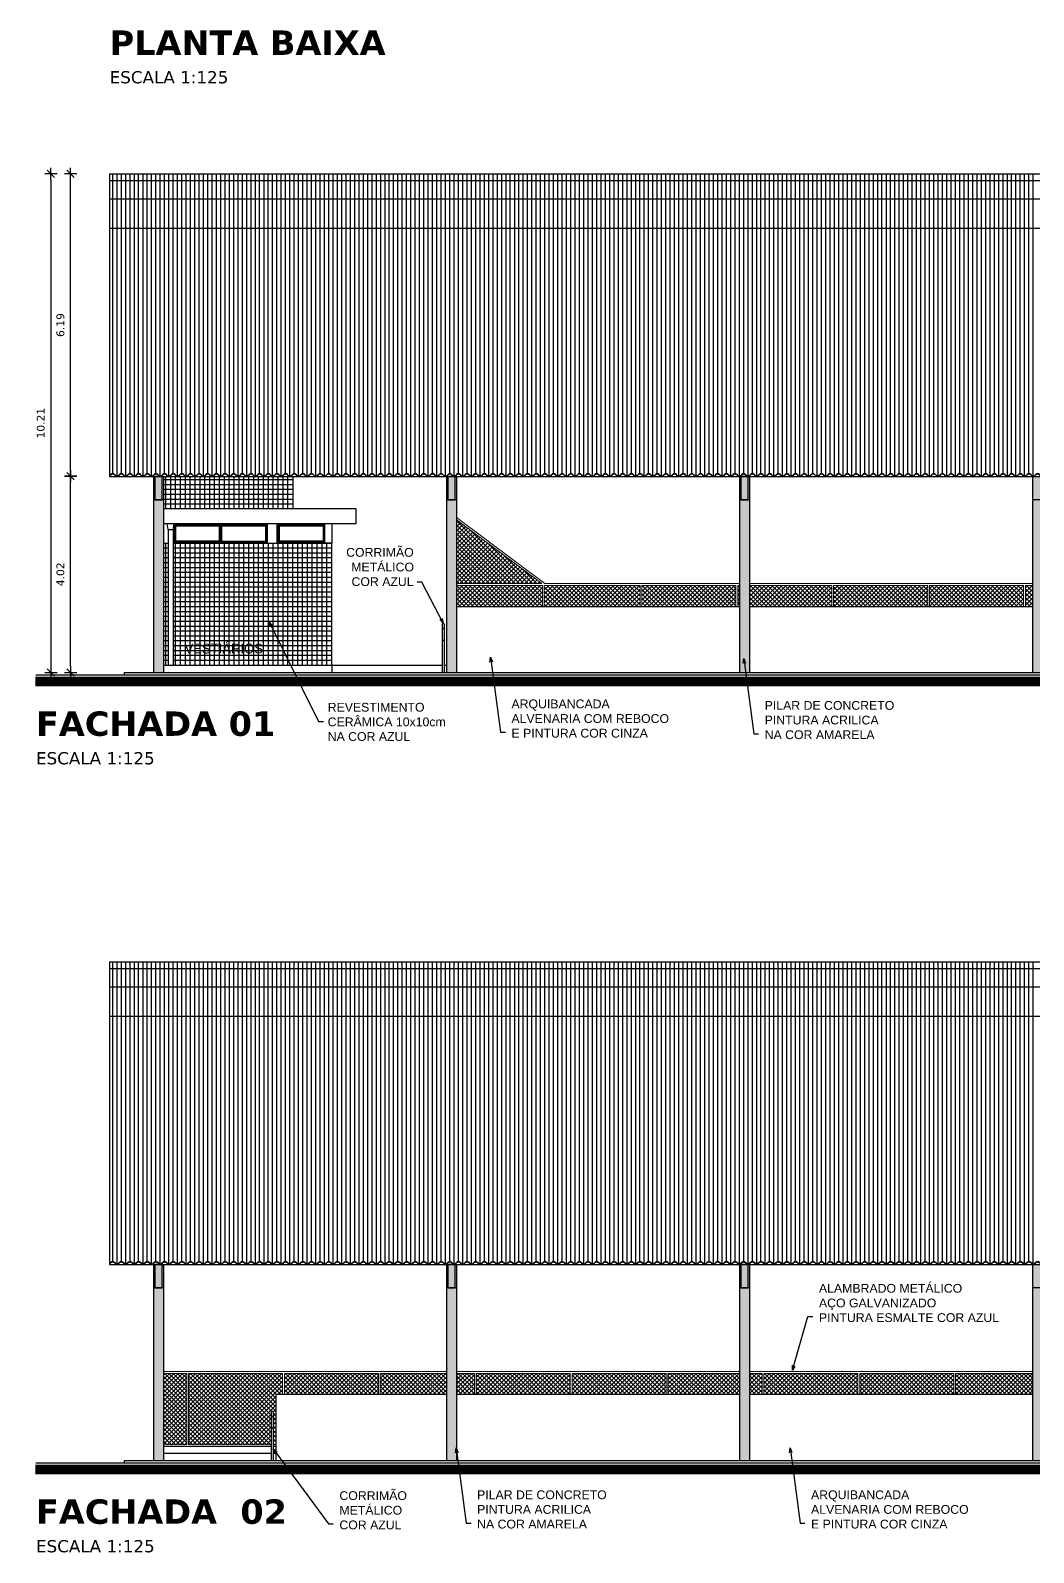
# Model space of a CAD drawing. Header units: inches. Extents: x -64 to 509, y -100 to 268.
# Drawn here: x 66.81 to 87.35, y -57.32 to -26.14 of the extents above; entities that cross this region are included whole.
import ezdxf

# ---------------------------------------------------------------- set-up
doc = ezdxf.new("R2010")
doc.units = ezdxf.units.IN
doc.header["$MEASUREMENT"] = 0
doc.header["$PDMODE"] = 35
for name, color, linetype in [('02', 2, 'Continuous'), ('COTAS', 1, 'Continuous'), ('ELEMENTO VAZADO', 1, 'Continuous'), ('HACHURA', 1, 'Continuous'), ('PISOS', 8, 'Continuous'), ('TELHA', 3, 'Continuous'), ('Textos', 2, 'Continuous'), ('TXAMB', 2, 'Continuous'), ('VISTA1', 1, 'Continuous'), ('VISTA2', 3, 'Continuous')]:
    doc.layers.add(name, color=color, linetype=linetype)
doc.layers.add('HAT', color=8, linetype='Continuous', lineweight=15)
doc.styles.add('AMB125', font='verdana.ttf')
doc.styles.add('FNDE Texto Cota 0100', font='verdana.ttf', dxfattribs={"height": 0.16})
doc.styles.add('ROMANS', font='arial.ttf')
doc.styles.get("Standard").update_dxf_attribs({"font": 'verdana.ttf'})
doc.styles.add('style1', font='GOTHIC.TTF')
doc.dimstyles.new('COTA125$7', dxfattribs={"dimtxt": 0.225, "dimasz": 0.1, "dimexe": 0.15, "dimexo": 0.5, "dimgap": 0.15, "dimtad": 1, "dimzin": 4, "dimdsep": 46, "dimtxsty": 'AMB125', "dimblk": 'ARCHTICK', "dimcen": -0.1, "dimdle": 0.05, "dimclrd": 256, "dimclre": 256, "dimclrt": 3, "dimadec": 0, "dimazin": 0, "dimtfac": 1, "dimtix": 1, "dimtmove": 2, "dimatfit": 3, "dimldrblk": 'OPEN30', "dimfxl": 0.5, "dimfxlon": 1, "dimtvp": 0.5, "dimtfillclr": 2, "dimtolj": 1, "dimtzin": 4, "dimarcsym": 0})
doc.dimstyles.new('FNDE 1-0100', dxfattribs={"dimscale": 2.5, "dimtxt": 0.16, "dimasz": 0.05, "dimexe": 0.15, "dimexo": 0.15, "dimgap": 0.05, "dimtad": 1, "dimzin": 4, "dimdsep": 46, "dimtxsty": 'FNDE Texto Cota 0100', "dimblk": 'tic', "dimcen": 0.15, "dimdle": 0.15, "dimse1": 1, "dimse2": 1, "dimclrd": 251, "dimclre": 251, "dimclrt": 256, "dimaunit": 1, "dimadec": 3, "dimazin": 0, "dimtfac": 1, "dimtix": 1, "dimtmove": 2, "dimatfit": 3, "dimldrblk": 'tic', "dimfxl": 0.15, "dimtvp": 1, "dimtolj": 1, "dimtzin": 0, "dimarcsym": 0})

# ---------------------------------------------------------------- blocks, each defined once
blk = doc.blocks.new('telhaond')
at = {"color": 0}
blk.add_lwpolyline([(0.036, -0.027), (0.055, -0.007, -0.210516), (0.087, 0.007, -0.210516), (0.12, -0.007), (0.138, -0.027, 0.210516), (0.176, -0.044, 0.210516), (0.213, -0.027), (0.232, -0.007, -0.210516), (0.264, 0.007, -0.210516), (0.297, -0.007), (0.315, -0.027, 0.210516), (0.353, -0.044, 0.210516), (0.39, -0.027), (0.409, -0.007, -0.210516), (0.441, 0.007, -0.210516), (0.474, -0.007), (0.492, -0.027, 0.210516), (0.53, -0.044, 0.210516), (0.567, -0.027), (0.586, -0.007, -0.052993), (0.593, -0.001), (0.589, 0.004, 0.052993), (0.581, -0.003), (0.563, -0.023, -0.210516), (0.53, -0.038, -0.210516), (0.497, -0.023), (0.478, -0.003, 0.210516), (0.441, 0.013, 0.210516), (0.404, -0.003), (0.386, -0.023, -0.210516), (0.353, -0.038, -0.210516), (0.32, -0.023), (0.301, -0.003, 0.210516), (0.264, 0.013, 0.210516), (0.227, -0.003), (0.209, -0.023, -0.210516), (0.176, -0.038, -0.210516), (0.143, -0.023), (0.124, -0.003, 0.210516), (0.087, 0.013, 0.210516), (0.05, -0.003), (0.032, -0.023, -0.210516), (-0.001, -0.038, -0.210516), (-0.034, -0.023), (-0.053, -0.003, 0.210516), (-0.09, 0.013, 0.210516), (-0.127, -0.003), (-0.145, -0.023, -0.210516), (-0.178, -0.038, -0.210516), (-0.211, -0.023), (-0.23, -0.003, 0.210516), (-0.267, 0.013, 0.210516), (-0.304, -0.003), (-0.322, -0.023, -0.210516), (-0.355, -0.038, -0.210516), (-0.388, -0.023), (-0.407, -0.003, 0.210516), (-0.444, 0.013, 0.210516), (-0.481, -0.003), (-0.499, -0.023, -0.056934), (-0.507, -0.03), (-0.503, -0.035, 0.056934), (-0.495, -0.027), (-0.476, -0.007, -0.210516), (-0.444, 0.007, -0.210516), (-0.411, -0.007), (-0.393, -0.027, 0.210516), (-0.355, -0.044, 0.210516), (-0.318, -0.027), (-0.299, -0.007, -0.210516), (-0.267, 0.007, -0.210516), (-0.234, -0.007), (-0.216, -0.027, 0.210516), (-0.178, -0.044, 0.210516), (-0.141, -0.027), (-0.122, -0.007, -0.210516), (-0.09, 0.007, -0.210516), (-0.057, -0.007), (-0.039, -0.027, 0.210516), (-0.001, -0.044, 0.210516)], format="xyb", close=True, dxfattribs=at)
blk = doc.blocks.new('_Open30')
at = {"color": 0, "linetype": 'ByBlock', "lineweight": -2}
for p, q in [((-1, 0.27), (0, 0)), ((0, 0), (-1, -0.27)), ((0, 0), (-1, 0))]:
    blk.add_line(p, q, dxfattribs=at)
blk = doc.blocks.new('tic')
at = {"color": 251}
for p, q in [((-1, 0), (1, 0)), ((0, -1), (0, 1))]:
    blk.add_line(p, q, dxfattribs=at)
blk.add_line((-0.6, -0.6), (0.6, 0.6))
blk = doc.blocks.new('*D664')
at = {"layer": 'DEFPOINTS', "color": 0, "transparency": 16777216}
for p in [(67.631, -35.269), (68.602, -35.269), (68.73, -39.288)]:
    blk.add_point(p, dxfattribs=at)
at = {"layer": 'HACHURA', "color": 251, "lineweight": -2, "transparency": 16777216}
blk.add_line((67.631, -39.163), (67.631, -35.394), dxfattribs=at)
at = {"layer": 'HACHURA', "color": 251, "lineweight": -2, "transparency": 16777216, "xscale": 0.125, "yscale": 0.125, "zscale": 0.125}
for p, rotation in [((67.631, -35.269), 90), ((67.631, -39.288), 270)]:
    blk.add_blockref('tic', p, dxfattribs=dict(at, rotation=rotation))
at = {"layer": 'HACHURA', "transparency": 16777216, "insert": (67.422, -37.279), "char_height": 0.16, "attachment_point": 5, "rotation": 90, "style": 'FNDE Texto Cota 0100'}
blk.add_mtext('\\A1;4.02', dxfattribs=at)
blk = doc.blocks.new('*D665')
at = {"layer": 'DEFPOINTS', "color": 0, "transparency": 16777216}
for p in [(67.631, -29.077), (68.43, -29.077), (68.602, -35.269)]:
    blk.add_point(p, dxfattribs=at)
at = {"layer": 'HACHURA', "color": 251, "lineweight": -2, "transparency": 16777216}
blk.add_line((67.631, -35.144), (67.631, -29.202), dxfattribs=at)
at = {"layer": 'HACHURA', "color": 251, "lineweight": -2, "transparency": 16777216, "xscale": 0.125, "yscale": 0.125, "zscale": 0.125}
for p, rotation in [((67.631, -29.077), 90), ((67.631, -35.269), 270)]:
    blk.add_blockref('tic', p, dxfattribs=dict(at, rotation=rotation))
at = {"layer": 'HACHURA', "transparency": 16777216, "insert": (67.422, -32.173), "char_height": 0.16, "attachment_point": 5, "rotation": 90, "style": 'FNDE Texto Cota 0100'}
blk.add_mtext('\\A1;6.19', dxfattribs=at)
blk = doc.blocks.new('*D666')
at = {"layer": 'DEFPOINTS', "color": 0, "transparency": 16777216}
for p in [(67.506, -29.077), (67.227, -39.288), (67.506, -39.288)]:
    blk.add_point(p, dxfattribs=at)
at = {"layer": 'HACHURA', "color": 251, "lineweight": -2, "transparency": 16777216}
blk.add_line((67.227, -29.202), (67.227, -39.163), dxfattribs=at)
at = {"layer": 'HACHURA', "color": 251, "lineweight": -2, "transparency": 16777216, "xscale": 0.125, "yscale": 0.125, "zscale": 0.125}
for p, rotation in [((67.227, -29.077), 90), ((67.227, -39.288), 270)]:
    blk.add_blockref('tic', p, dxfattribs=dict(at, rotation=rotation))
at = {"layer": 'HACHURA', "transparency": 16777216, "insert": (67.019, -34.183), "char_height": 0.16, "attachment_point": 5, "rotation": 90, "style": 'FNDE Texto Cota 0100'}
blk.add_mtext('\\A1;10.21', dxfattribs=at)

msp = doc.modelspace()

# ---------------------------------------------------------------- hatches: boundary and pattern name
at = {"layer": 'ELEMENTO VAZADO'}
h = msp.add_hatch(dxfattribs=at)
h.set_pattern_fill('_USER', color=252, scale=0.1, style=0, double=1, pattern_type=0)
h.set_pattern_definition([(180, (72.18026, -34.4382), (0, 0.1), []), (90, (72.18026, -34.4382), (0.1, 6e-18), [])])
h.paths.add_polyline_path([(72.18, -35.273), (69.53, -35.273), (69.53, -35.938), (72.18, -35.938)])
h = msp.add_hatch(dxfattribs=at)
h.set_pattern_fill('_USER', color=252, scale=0.1, style=0, double=1, pattern_type=0)
h.set_pattern_definition([(0, (72.98026, -39.1382), (0, 0.1), []), (90, (72.98026, -39.1382), (-0.1, 6e-18), [])])
h.paths.add_polyline_path([(69.73, -36.638), (69.73, -39.138), (72.98, -39.138), (72.98, -36.638)])
h.paths.add_polyline_path([(69.63, -39.138), (69.63, -36.638), (69.53, -36.638), (69.53, -39.138)])
at = {"layer": 'HACHURA'}
h = msp.add_hatch(color=40, dxfattribs=at)
h.dxf.hatch_style = 1
h.paths.add_polyline_path([(69.53, -35.273), (69.33, -35.273), (69.33, -39.288), (69.53, -39.288)])
h = msp.add_hatch(color=40, dxfattribs=at)
h.dxf.hatch_style = 1
h.paths.add_polyline_path([(75.53, -35.273), (75.33, -35.273), (75.33, -39.288), (75.53, -39.288)])
h.paths.add_polyline_path([(81.53, -35.273), (81.33, -35.273), (81.33, -39.288), (81.53, -39.288)])
h.paths.add_polyline_path([(87.53, -35.273), (87.33, -35.273), (87.33, -39.288), (87.53, -39.288)])
h.paths.add_polyline_path([(93.53, -35.273), (93.33, -35.273), (93.33, -39.288), (93.53, -39.288)])
h.paths.add_polyline_path([(99.33, -39.288), (99.53, -39.288), (99.53, -35.273), (99.33, -35.273)])
h.paths.add_polyline_path([(105.53, -35.273), (105.33, -35.273), (105.33, -39.288), (105.53, -39.288)])
h = msp.add_hatch(color=40, dxfattribs=at)
h.dxf.hatch_style = 1
h.paths.add_polyline_path([(69.53, -51.413), (69.33, -51.413), (69.33, -55.428), (69.53, -55.428)])
h.paths.add_polyline_path([(75.53, -51.413), (75.33, -51.413), (75.33, -55.428), (75.53, -55.428)])
h.paths.add_polyline_path([(81.53, -51.413), (81.33, -51.413), (81.33, -55.428), (81.53, -55.428)])
h.paths.add_polyline_path([(87.53, -51.413), (87.33, -51.413), (87.33, -55.428), (87.53, -55.428)])
h.paths.add_polyline_path([(93.53, -51.413), (93.33, -51.413), (93.33, -55.428), (93.53, -55.428)])
h.paths.add_polyline_path([(99.53, -51.413), (99.33, -51.413), (99.33, -55.428), (99.53, -55.428)])
at = {"layer": 'HAT'}
h = msp.add_hatch(dxfattribs=at)
h.set_pattern_fill('ANSI37', color=162, scale=0.5, style=0)
h.set_pattern_definition([(135, (43.24537, 29.25452), (0.044194174, 0.044194174), []), (45, (43.24537, 29.25452), (0.044194174, -0.044194174), [])])
h.paths.add_polyline_path([(104.851, -37.507), (105.33, -37.507), (105.33, -38.97), (104.851, -38.97)])
h.paths.add_polyline_path([(99.33, -37.507), (99.33, -38.97), (99.326, -38.97), (99.326, -37.507)])
h.paths.add_polyline_path([(75.53, -37.47), (75.53, -36.161), (77.28, -37.47)])
h.paths.add_polyline_path([(100.924, -37.938), (102.851, -37.938), (102.851, -37.507), (100.924, -37.507)])
h.paths.add_polyline_path([(99.53, -37.938), (100.887, -37.938), (100.887, -37.507), (99.53, -37.507)])
h.paths.add_polyline_path([(98.961, -37.938), (99.326, -37.938), (99.326, -37.507), (98.961, -37.507)])
h.paths.add_polyline_path([(96.998, -37.938), (98.924, -37.938), (98.924, -37.507), (96.998, -37.507)])
h.paths.add_polyline_path([(95.035, -37.938), (96.961, -37.938), (96.961, -37.507), (95.035, -37.507)])
h.paths.add_polyline_path([(93.53, -37.938), (94.998, -37.938), (94.998, -37.507), (93.53, -37.507)])
h.paths.add_polyline_path([(93.072, -37.938), (93.33, -37.938), (93.33, -37.507), (93.072, -37.507)])
h.paths.add_polyline_path([(91.109, -37.938), (93.035, -37.938), (93.035, -37.507), (91.109, -37.507)])
h.paths.add_polyline_path([(89.146, -37.938), (91.072, -37.938), (91.072, -37.507), (89.146, -37.507)])
h.paths.add_polyline_path([(87.53, -37.938), (89.109, -37.938), (89.109, -37.507), (87.53, -37.507)])
h.paths.add_polyline_path([(87.183, -37.938), (87.33, -37.938), (87.33, -37.507), (87.183, -37.507)])
h.paths.add_polyline_path([(85.22, -37.938), (87.146, -37.938), (87.146, -37.507), (85.22, -37.507)])
h.paths.add_polyline_path([(83.256, -37.938), (85.183, -37.938), (85.183, -37.507), (83.256, -37.507)])
h.paths.add_polyline_path([(81.53, -37.938), (83.22, -37.938), (83.22, -37.507), (81.53, -37.507)])
h.paths.add_polyline_path([(81.293, -37.938), (81.33, -37.938), (81.33, -37.507), (81.293, -37.507)])
h.paths.add_polyline_path([(79.33, -37.938), (81.256, -37.938), (81.256, -37.507), (79.33, -37.507)])
h.paths.add_polyline_path([(77.33, -37.938), (79.293, -37.938), (79.293, -37.507), (77.33, -37.507)])
h.paths.add_polyline_path([(75.53, -37.938), (77.293, -37.938), (77.293, -37.507), (75.53, -37.507)])
edge = h.paths.add_edge_path()
edge.add_line((103.12, -38.303), (103.12, -38.97))
edge.add_line((103.12, -38.97), (104.814, -38.97))
edge.add_line((104.814, -38.97), (104.814, -37.507))
edge.add_line((104.814, -37.507), (102.887, -37.507))
edge.add_line((102.887, -37.507), (102.887, -37.938))
edge.add_line((102.887, -37.938), (103.03, -37.938))
edge.add_line((103.03, -37.938), (103.03, -38.97))
edge.add_line((103.03, -38.97), (103.08, -38.97))
edge.add_line((103.08, -38.97), (103.08, -38.303))
edge.add_arc((103.1, -38.303), 0.02, 0, 180, ccw=False)
h = msp.add_hatch(dxfattribs=at)
h.set_pattern_fill('ANSI37', color=162, scale=0.5, style=0)
h.paths.add_polyline_path([(70.01, -53.647), (69.53, -53.647), (69.53, -55.11), (70.01, -55.11)])
h.paths.add_polyline_path([(75.53, -53.647), (75.53, -55.11), (75.535, -55.11), (75.535, -53.647)])
h.paths.add_polyline_path([(99.33, -53.61), (99.33, -52.301), (97.58, -53.61)])
h.paths.add_polyline_path([(72.01, -54.078), (73.936, -54.078), (73.936, -53.647), (72.01, -53.647)])
h.paths.add_polyline_path([(73.973, -54.078), (75.33, -54.078), (75.33, -53.647), (73.973, -53.647)])
h.paths.add_polyline_path([(75.936, -54.078), (77.862, -54.078), (77.862, -53.647), (75.936, -53.647)])
h.paths.add_polyline_path([(75.535, -54.078), (75.899, -54.078), (75.899, -53.647), (75.535, -53.647)])
h.paths.add_polyline_path([(77.899, -54.078), (79.825, -54.078), (79.825, -53.647), (77.899, -53.647)])
h.paths.add_polyline_path([(79.862, -54.078), (81.33, -54.078), (81.33, -53.647), (79.862, -53.647)])
h.paths.add_polyline_path([(81.825, -54.078), (83.752, -54.078), (83.752, -53.647), (81.825, -53.647)])
h.paths.add_polyline_path([(81.53, -54.078), (81.789, -54.078), (81.789, -53.647), (81.53, -53.647)])
h.paths.add_polyline_path([(83.789, -54.078), (85.715, -54.078), (85.715, -53.647), (83.789, -53.647)])
h.paths.add_polyline_path([(85.752, -54.078), (87.33, -54.078), (87.33, -53.647), (85.752, -53.647)])
h.paths.add_polyline_path([(87.715, -54.078), (89.641, -54.078), (89.641, -53.647), (87.715, -53.647)])
h.paths.add_polyline_path([(89.678, -54.078), (91.604, -54.078), (91.604, -53.647), (89.678, -53.647)])
h.paths.add_polyline_path([(87.53, -54.078), (87.678, -54.078), (87.678, -53.647), (87.53, -53.647)])
h.paths.add_polyline_path([(91.641, -54.078), (93.33, -54.078), (93.33, -53.647), (91.641, -53.647)])
h.paths.add_polyline_path([(93.604, -54.078), (95.53, -54.078), (95.53, -53.647), (93.604, -53.647)])
h.paths.add_polyline_path([(93.53, -54.078), (93.567, -54.078), (93.567, -53.647), (93.53, -53.647)])
h.paths.add_polyline_path([(95.567, -54.078), (97.53, -54.078), (97.53, -53.647), (95.567, -53.647)])
h.paths.add_polyline_path([(97.567, -54.078), (99.33, -54.078), (99.33, -53.647), (97.567, -53.647)])
edge = h.paths.add_edge_path()
edge.add_line((71.78, -54.443), (71.78, -55.11))
edge.add_line((71.78, -55.11), (71.83, -55.11))
edge.add_line((71.83, -55.11), (71.83, -54.078))
edge.add_line((71.83, -54.078), (71.973, -54.078))
edge.add_line((71.973, -54.078), (71.973, -53.647))
edge.add_line((71.973, -53.647), (70.047, -53.647))
edge.add_line((70.047, -53.647), (70.047, -55.11))
edge.add_line((70.047, -55.11), (71.74, -55.11))
edge.add_line((71.74, -55.11), (71.74, -54.443))
edge.add_arc((71.76, -54.443), 0.02, 0, 180, ccw=False)

# ---------------------------------------------------------------- linework, layer by layer
at = {"layer": '02'}
for p, q in [((75.53, -37.938), (81.33, -37.938)), ((81.53, -37.938), (87.33, -37.938)), ((71.83, -54.078), (71.83, -55.428)), ((75.33, -54.078), (71.83, -54.078)), ((81.33, -54.078), (75.53, -54.078)), ((87.33, -54.078), (81.53, -54.078))]:
    msp.add_line(p, q, dxfattribs=at)
at = {"layer": 'ELEMENTO VAZADO', "color": 252}
msp.add_line((72.18, -35.273), (72.18, -35.938), dxfattribs=at)
at = {"layer": 'ELEMENTO VAZADO', "color": 2}
for p, q in [((73.48, -35.938), (69.53, -35.938)), ((73.48, -36.238), (73.48, -35.938)), ((69.53, -36.238), (73.48, -36.238))]:
    msp.add_line(p, q, dxfattribs=at)
at = {"layer": 'ELEMENTO VAZADO'}
for p, q in [((69.63, -36.358), (69.61, -36.238)), ((69.63, -36.358), (69.63, -39.138)), ((69.63, -36.358), (69.73, -36.358)), ((69.73, -36.358), (69.75, -36.238)), ((69.73, -36.358), (69.73, -39.138)), ((71.655, -36.238), (71.655, -36.638)), ((71.855, -36.238), (71.855, -36.638)), ((69.53, -36.638), (69.63, -36.638)), ((69.73, -36.638), (72.98, -36.638)), ((72.98, -39.138), (72.98, -36.638)), ((75.24, -38.611), (75.24, -39.288)), ((75.28, -38.611), (75.28, -39.288)), ((71.74, -54.751), (71.74, -55.428)), ((71.78, -54.751), (71.78, -55.428))]:
    msp.add_line(p, q, dxfattribs=at)
at = {"layer": 'ELEMENTO VAZADO', "color": 252}
for points in [[(70.695, -36.623), (69.765, -36.623), (69.765, -36.263), (70.695, -36.263)], [(70.675, -36.603), (69.785, -36.603), (69.785, -36.283), (70.675, -36.283)], [(71.64, -36.624), (70.71, -36.624), (70.71, -36.264), (71.64, -36.264)], [(71.62, -36.604), (70.73, -36.604), (70.73, -36.284), (71.62, -36.284)], [(72.82, -36.623), (71.89, -36.623), (71.89, -36.263), (72.82, -36.263)], [(72.8, -36.603), (71.91, -36.603), (71.91, -36.283), (72.8, -36.283)]]:
    msp.add_lwpolyline(points, close=True, dxfattribs=at)
at = {"layer": 'ELEMENTO VAZADO'}
msp.add_lwpolyline([(72.98, -36.638), (72.835, -36.638), (72.835, -36.238), (72.98, -36.238)], close=True, dxfattribs=at)
for points in [[(75.24, -38.303), (75.24, -38.303), (75.24, -38.611)], [(75.28, -38.303), (75.28, -38.303), (75.28, -38.611)], [(71.74, -54.443), (71.74, -54.443), (71.74, -54.751)], [(71.78, -54.443), (71.78, -54.443), (71.78, -54.751)]]:
    msp.add_lwpolyline(points, dxfattribs=at)
for centre, start, end in [((75.26, -38.303), 0, 180), ((75.26, -38.411), 0, 180), ((75.26, -38.611), 180, 0), ((71.76, -54.443), 0, 180), ((71.76, -54.551), 0, 180), ((71.76, -54.751), 180, 0)]:
    msp.add_arc(centre, 0.02, start, end, dxfattribs=at)
at = {"layer": 'HAT', "color": 1}
for p, q in [((75.53, -36.114), (77.343, -37.47)), ((77.343, -37.47), (79.33, -37.47)), ((79.306, -37.47), (81.293, -37.47)), ((81.53, -37.47), (83.256, -37.47)), ((83.232, -37.47), (85.22, -37.47)), ((85.196, -37.47), (87.183, -37.47)), ((87.159, -37.47), (87.33, -37.47)), ((71.997, -53.61), (69.53, -53.61)), ((73.96, -53.61), (71.973, -53.61)), ((75.33, -53.61), (73.936, -53.61)), ((75.923, -53.61), (75.53, -53.61)), ((77.886, -53.61), (75.899, -53.61)), ((79.849, -53.61), (77.862, -53.61)), ((81.33, -53.61), (79.825, -53.61)), ((81.813, -53.61), (81.53, -53.61)), ((83.776, -53.61), (81.789, -53.61)), ((85.739, -53.61), (83.752, -53.61)), ((87.33, -53.61), (85.715, -53.61))]:
    msp.add_line(p, q, dxfattribs=at)
at = {"layer": 'HAT'}
for p, q in [((75.53, -36.161), (77.28, -37.47)), ((75.53, -37.47), (77.28, -37.47)), ((75.53, -37.507), (77.293, -37.507)), ((77.293, -37.938), (77.293, -37.507)), ((77.33, -37.938), (77.33, -37.507)), ((77.33, -37.507), (79.293, -37.507)), ((77.33, -37.938), (77.33, -37.507)), ((79.293, -37.938), (79.293, -37.507)), ((79.33, -37.938), (79.33, -37.507)), ((79.33, -37.507), (81.256, -37.507)), ((81.256, -37.938), (81.256, -37.507)), ((81.256, -37.938), (81.256, -37.507)), ((81.269, -37.47), (81.33, -37.47)), ((81.293, -37.938), (81.293, -37.507)), ((81.293, -37.938), (81.293, -37.507)), ((81.293, -37.507), (81.33, -37.507)), ((81.53, -37.507), (83.22, -37.507)), ((83.22, -37.938), (83.22, -37.507)), ((83.256, -37.938), (83.256, -37.507)), ((83.256, -37.507), (85.183, -37.507)), ((85.183, -37.938), (85.183, -37.507)), ((85.22, -37.938), (85.22, -37.507)), ((85.22, -37.507), (87.146, -37.507)), ((87.146, -37.938), (87.146, -37.507)), ((87.183, -37.938), (87.183, -37.507)), ((87.183, -37.507), (87.33, -37.507)), ((70.01, -53.647), (69.53, -53.647)), ((70.01, -55.11), (70.01, -53.647)), ((70.047, -55.11), (70.047, -53.647)), ((71.973, -53.647), (70.047, -53.647)), ((71.973, -54.078), (71.973, -53.647)), ((72.01, -54.078), (72.01, -53.647)), ((73.936, -53.647), (72.01, -53.647)), ((73.936, -54.078), (73.936, -53.647)), ((73.973, -54.078), (73.973, -53.647)), ((75.33, -53.647), (73.973, -53.647)), ((75.899, -53.647), (75.53, -53.647)), ((75.899, -54.078), (75.899, -53.647)), ((75.936, -54.078), (75.936, -53.647)), ((77.862, -53.647), (75.936, -53.647)), ((77.862, -54.078), (77.862, -53.647)), ((77.899, -54.078), (77.899, -53.647)), ((79.825, -53.647), (77.899, -53.647)), ((79.825, -54.078), (79.825, -53.647)), ((79.862, -54.078), (79.862, -53.647)), ((81.33, -53.647), (79.862, -53.647)), ((81.789, -53.647), (81.53, -53.647)), ((81.789, -54.078), (81.789, -53.647)), ((81.825, -54.078), (81.825, -53.647)), ((83.752, -53.647), (81.825, -53.647)), ((83.752, -54.078), (83.752, -53.647)), ((83.789, -54.078), (83.789, -53.647)), ((85.715, -53.647), (83.789, -53.647)), ((85.715, -54.078), (85.715, -53.647)), ((85.752, -54.078), (85.752, -53.647)), ((87.33, -53.647), (85.752, -53.647)), ((70.01, -55.11), (69.53, -55.11)), ((71.74, -55.147), (69.53, -55.147)), ((71.74, -55.11), (70.047, -55.11)), ((71.83, -55.11), (71.78, -55.11)), ((71.83, -55.147), (71.78, -55.147))]:
    msp.add_line(p, q, dxfattribs=at)
at = {"layer": 'PISOS', "color": 252, "const_width": 0.2}
for points in [[(66.908, -39.477), (107.94, -39.477)], [(66.908, -55.617), (107.94, -55.617)]]:
    msp.add_lwpolyline(points, dxfattribs=at)
at = {"layer": 'TELHA', "color": 1}
for p, q in [((68.493, -35.216), (68.493, -29.077)), ((68.582, -35.267), (68.582, -29.077)), ((68.67, -35.216), (68.67, -29.077)), ((68.759, -35.267), (68.759, -29.077)), ((68.847, -35.216), (68.847, -29.077)), ((68.936, -35.267), (68.936, -29.077)), ((69.024, -35.216), (69.024, -29.077)), ((69.113, -35.267), (69.113, -29.077)), ((69.201, -35.216), (69.201, -29.077)), ((69.29, -35.267), (69.29, -29.077)), ((69.378, -35.216), (69.378, -29.077)), ((69.467, -35.267), (69.467, -29.077)), ((69.555, -35.216), (69.555, -29.077)), ((69.644, -35.267), (69.644, -29.077)), ((69.732, -35.216), (69.732, -29.077)), ((69.821, -35.267), (69.821, -29.077)), ((69.909, -35.216), (69.909, -29.077)), ((69.998, -35.267), (69.998, -29.077)), ((70.086, -35.216), (70.086, -29.077)), ((70.175, -35.267), (70.175, -29.077)), ((70.263, -35.216), (70.263, -29.077)), ((70.352, -35.267), (70.352, -29.077)), ((70.44, -35.216), (70.44, -29.077)), ((70.529, -35.267), (70.529, -29.077)), ((70.617, -35.216), (70.617, -29.077)), ((70.706, -35.267), (70.706, -29.077)), ((70.794, -35.216), (70.794, -29.077)), ((70.883, -35.267), (70.883, -29.077)), ((70.971, -35.216), (70.971, -29.077)), ((71.06, -35.267), (71.06, -29.077)), ((71.148, -35.216), (71.148, -29.077)), ((71.237, -35.267), (71.237, -29.077)), ((71.325, -35.216), (71.325, -29.077)), ((71.414, -35.267), (71.414, -29.077)), ((71.502, -35.216), (71.502, -29.077)), ((71.591, -35.267), (71.591, -29.077)), ((71.679, -35.216), (71.679, -29.077)), ((71.768, -35.267), (71.768, -29.077)), ((71.856, -35.216), (71.856, -29.077)), ((71.945, -35.267), (71.945, -29.077)), ((72.033, -35.216), (72.033, -29.077)), ((72.122, -35.267), (72.122, -29.077)), ((72.21, -35.216), (72.21, -29.077)), ((72.299, -35.267), (72.299, -29.077)), ((72.387, -35.216), (72.387, -29.077)), ((72.476, -35.267), (72.476, -29.077)), ((72.564, -35.216), (72.564, -29.077)), ((72.653, -35.267), (72.653, -29.077)), ((72.741, -35.216), (72.741, -29.077)), ((72.83, -35.267), (72.83, -29.077)), ((72.918, -35.216), (72.918, -29.077)), ((73.007, -35.267), (73.007, -29.077)), ((73.095, -35.216), (73.095, -29.077)), ((73.184, -35.267), (73.184, -29.077)), ((73.272, -35.216), (73.272, -29.077)), ((73.361, -35.267), (73.361, -29.077)), ((73.449, -35.216), (73.449, -29.077)), ((73.538, -35.267), (73.538, -29.077)), ((73.626, -35.216), (73.626, -29.077)), ((73.715, -35.267), (73.715, -29.077)), ((73.803, -35.216), (73.803, -29.077)), ((73.892, -35.267), (73.892, -29.077)), ((73.98, -35.216), (73.98, -29.077)), ((74.069, -35.267), (74.069, -29.077)), ((74.157, -35.216), (74.157, -29.077)), ((74.246, -35.267), (74.246, -29.077)), ((74.334, -35.216), (74.334, -29.077)), ((74.423, -35.267), (74.423, -29.077)), ((74.511, -35.216), (74.511, -29.077)), ((74.6, -35.267), (74.6, -29.077)), ((74.688, -35.216), (74.688, -29.077)), ((74.777, -35.267), (74.777, -29.077)), ((74.865, -35.216), (74.865, -29.077)), ((74.954, -35.267), (74.954, -29.077)), ((75.042, -35.216), (75.042, -29.077)), ((75.131, -35.267), (75.131, -29.077)), ((75.219, -35.216), (75.219, -29.077)), ((75.308, -35.267), (75.308, -29.077)), ((75.396, -35.216), (75.396, -29.077)), ((75.485, -35.267), (75.485, -29.077)), ((75.573, -35.216), (75.573, -29.077)), ((75.662, -35.267), (75.662, -29.077)), ((75.75, -35.216), (75.75, -29.077)), ((75.839, -35.267), (75.839, -29.077)), ((75.927, -35.216), (75.927, -29.077)), ((76.016, -35.267), (76.016, -29.077)), ((76.104, -35.216), (76.104, -29.077)), ((76.193, -35.267), (76.193, -29.077)), ((76.281, -35.216), (76.281, -29.077)), ((76.37, -35.267), (76.37, -29.077)), ((76.458, -35.216), (76.458, -29.077)), ((76.547, -35.267), (76.547, -29.077)), ((76.635, -35.216), (76.635, -29.077)), ((76.724, -35.267), (76.724, -29.077)), ((76.812, -35.216), (76.812, -29.077)), ((76.901, -35.267), (76.901, -29.077)), ((76.989, -35.216), (76.989, -29.077)), ((77.078, -35.267), (77.078, -29.077)), ((77.166, -35.216), (77.166, -29.077)), ((77.255, -35.267), (77.255, -29.077)), ((77.343, -35.216), (77.343, -29.077)), ((77.432, -35.267), (77.432, -29.077)), ((77.52, -35.216), (77.52, -29.077)), ((77.609, -35.267), (77.609, -29.077)), ((77.697, -35.216), (77.697, -29.077)), ((77.786, -35.267), (77.786, -29.077)), ((77.874, -35.216), (77.874, -29.077)), ((77.963, -35.267), (77.963, -29.077)), ((78.051, -35.216), (78.051, -29.077)), ((78.14, -35.267), (78.14, -29.077)), ((78.228, -35.216), (78.228, -29.077)), ((78.317, -35.267), (78.317, -29.077)), ((78.405, -35.216), (78.405, -29.077)), ((78.494, -35.267), (78.494, -29.077)), ((78.582, -35.216), (78.582, -29.077)), ((78.671, -35.267), (78.671, -29.077)), ((78.759, -35.216), (78.759, -29.077)), ((78.848, -35.267), (78.848, -29.077)), ((78.936, -35.216), (78.936, -29.077)), ((79.025, -35.267), (79.025, -29.077)), ((79.113, -35.216), (79.113, -29.077)), ((79.202, -35.267), (79.202, -29.077)), ((79.29, -35.216), (79.29, -29.077)), ((79.379, -35.267), (79.379, -29.077)), ((79.467, -35.216), (79.467, -29.077)), ((79.556, -35.267), (79.556, -29.077)), ((79.644, -35.216), (79.644, -29.077)), ((79.733, -35.267), (79.733, -29.077)), ((79.821, -35.216), (79.821, -29.077)), ((79.91, -35.267), (79.91, -29.077)), ((79.998, -35.216), (79.998, -29.077)), ((80.087, -35.267), (80.087, -29.077)), ((80.175, -35.216), (80.175, -29.077)), ((80.264, -35.267), (80.264, -29.077)), ((80.352, -35.216), (80.352, -29.077)), ((80.441, -35.267), (80.441, -29.077)), ((80.529, -35.216), (80.529, -29.077)), ((80.618, -35.267), (80.618, -29.077)), ((80.706, -35.216), (80.706, -29.077)), ((80.795, -35.267), (80.795, -29.077)), ((80.883, -35.216), (80.883, -29.077)), ((80.972, -35.267), (80.972, -29.077)), ((81.06, -35.216), (81.06, -29.077)), ((81.149, -35.267), (81.149, -29.077)), ((81.237, -35.216), (81.237, -29.077)), ((81.326, -35.267), (81.326, -29.077)), ((81.414, -35.216), (81.414, -29.077)), ((81.503, -35.267), (81.503, -29.077)), ((81.591, -35.216), (81.591, -29.077)), ((81.68, -35.267), (81.68, -29.077)), ((81.768, -35.216), (81.768, -29.077)), ((81.857, -35.267), (81.857, -29.077)), ((81.945, -35.216), (81.945, -29.077)), ((82.034, -35.267), (82.034, -29.077)), ((82.122, -35.216), (82.122, -29.077)), ((82.211, -35.267), (82.211, -29.077)), ((82.299, -35.216), (82.299, -29.077)), ((82.388, -35.267), (82.388, -29.077)), ((82.476, -35.216), (82.476, -29.077)), ((82.565, -35.267), (82.565, -29.077)), ((82.653, -35.216), (82.653, -29.077)), ((82.742, -35.267), (82.742, -29.077)), ((82.83, -35.216), (82.83, -29.077)), ((82.919, -35.267), (82.919, -29.077)), ((83.007, -35.216), (83.007, -29.077)), ((83.096, -35.267), (83.096, -29.077)), ((83.184, -35.216), (83.184, -29.077)), ((83.273, -35.267), (83.273, -29.077)), ((83.361, -35.216), (83.361, -29.077)), ((83.45, -35.267), (83.45, -29.077)), ((83.538, -35.216), (83.538, -29.077)), ((83.627, -35.267), (83.627, -29.077)), ((83.715, -35.216), (83.715, -29.077)), ((83.804, -35.267), (83.804, -29.077)), ((83.892, -35.216), (83.892, -29.077)), ((83.981, -35.267), (83.981, -29.077)), ((84.069, -35.216), (84.069, -29.077)), ((84.158, -35.267), (84.158, -29.077)), ((84.246, -35.216), (84.246, -29.077)), ((84.335, -35.267), (84.335, -29.077)), ((84.423, -35.216), (84.423, -29.077)), ((84.512, -35.267), (84.512, -29.077)), ((84.6, -35.216), (84.6, -29.077)), ((84.689, -35.267), (84.689, -29.077)), ((84.777, -35.216), (84.777, -29.077)), ((84.866, -35.267), (84.866, -29.077)), ((84.954, -35.216), (84.954, -29.077)), ((85.043, -35.267), (85.043, -29.077)), ((85.131, -35.216), (85.131, -29.077)), ((85.22, -35.267), (85.22, -29.077)), ((85.308, -35.216), (85.308, -29.077)), ((85.397, -35.267), (85.397, -29.077)), ((85.485, -35.216), (85.485, -29.077)), ((85.574, -35.267), (85.574, -29.077)), ((85.662, -35.216), (85.662, -29.077)), ((85.751, -35.267), (85.751, -29.077)), ((85.839, -35.216), (85.839, -29.077)), ((85.928, -35.267), (85.928, -29.077)), ((86.016, -35.216), (86.016, -29.077)), ((86.105, -35.267), (86.105, -29.077)), ((86.193, -35.216), (86.193, -29.077)), ((86.282, -35.267), (86.282, -29.077)), ((86.37, -35.216), (86.37, -29.077)), ((86.459, -35.267), (86.459, -29.077)), ((86.547, -35.216), (86.547, -29.077)), ((86.636, -35.267), (86.636, -29.077)), ((86.724, -35.216), (86.724, -29.077)), ((86.813, -35.267), (86.813, -29.077)), ((86.901, -35.216), (86.901, -29.077)), ((86.99, -35.267), (86.99, -29.077)), ((87.078, -35.216), (87.078, -29.077)), ((87.167, -35.267), (87.167, -29.077)), ((87.255, -35.216), (87.255, -29.077)), ((87.344, -35.267), (87.344, -29.077)), ((68.493, -51.356), (68.493, -45.218)), ((68.582, -51.407), (68.582, -45.218)), ((68.67, -51.356), (68.67, -45.218)), ((68.759, -51.407), (68.759, -45.218)), ((68.847, -51.356), (68.847, -45.218)), ((68.936, -51.407), (68.936, -45.218)), ((69.024, -51.356), (69.024, -45.218)), ((69.113, -51.407), (69.113, -45.218)), ((69.201, -51.356), (69.201, -45.218)), ((69.29, -51.407), (69.29, -45.218)), ((69.378, -51.356), (69.378, -45.218)), ((69.467, -51.407), (69.467, -45.218)), ((69.555, -51.356), (69.555, -45.218)), ((69.644, -51.407), (69.644, -45.218)), ((69.732, -51.356), (69.732, -45.218)), ((69.821, -51.407), (69.821, -45.218)), ((69.909, -51.356), (69.909, -45.218)), ((69.998, -51.407), (69.998, -45.218)), ((70.086, -51.356), (70.086, -45.218)), ((70.175, -51.407), (70.175, -45.218)), ((70.263, -51.356), (70.263, -45.218)), ((70.352, -51.407), (70.352, -45.218)), ((70.44, -51.356), (70.44, -45.218)), ((70.529, -51.407), (70.529, -45.218)), ((70.617, -51.356), (70.617, -45.218)), ((70.706, -51.407), (70.706, -45.218)), ((70.794, -51.356), (70.794, -45.218)), ((70.883, -51.407), (70.883, -45.218)), ((70.971, -51.356), (70.971, -45.218)), ((71.06, -51.407), (71.06, -45.218)), ((71.148, -51.356), (71.148, -45.218)), ((71.237, -51.407), (71.237, -45.218)), ((71.325, -51.356), (71.325, -45.218)), ((71.414, -51.407), (71.414, -45.218)), ((71.502, -51.356), (71.502, -45.218)), ((71.591, -51.407), (71.591, -45.218)), ((71.679, -51.356), (71.679, -45.218)), ((71.768, -51.407), (71.768, -45.218)), ((71.856, -51.356), (71.856, -45.218)), ((71.945, -51.407), (71.945, -45.218)), ((72.033, -51.356), (72.033, -45.218)), ((72.122, -51.407), (72.122, -45.218)), ((72.21, -51.356), (72.21, -45.218)), ((72.299, -51.407), (72.299, -45.218)), ((72.387, -51.356), (72.387, -45.218)), ((72.476, -51.407), (72.476, -45.218)), ((72.564, -51.356), (72.564, -45.218)), ((72.653, -51.407), (72.653, -45.218)), ((72.741, -51.356), (72.741, -45.218)), ((72.83, -51.407), (72.83, -45.218)), ((72.918, -51.356), (72.918, -45.218)), ((73.007, -51.407), (73.007, -45.218)), ((73.095, -51.356), (73.095, -45.218)), ((73.184, -51.407), (73.184, -45.218)), ((73.272, -51.356), (73.272, -45.218)), ((73.361, -51.407), (73.361, -45.218)), ((73.449, -51.356), (73.449, -45.218)), ((73.538, -51.407), (73.538, -45.218)), ((73.626, -51.356), (73.626, -45.218)), ((73.715, -51.407), (73.715, -45.218)), ((73.803, -51.356), (73.803, -45.218)), ((73.892, -51.407), (73.892, -45.218)), ((73.98, -51.356), (73.98, -45.218)), ((74.069, -51.407), (74.069, -45.218)), ((74.157, -51.356), (74.157, -45.218)), ((74.246, -51.407), (74.246, -45.218)), ((74.334, -51.356), (74.334, -45.218)), ((74.423, -51.407), (74.423, -45.218)), ((74.511, -51.356), (74.511, -45.218)), ((74.6, -51.407), (74.6, -45.218)), ((74.688, -51.356), (74.688, -45.218)), ((74.777, -51.407), (74.777, -45.218)), ((74.865, -51.356), (74.865, -45.218)), ((74.954, -51.407), (74.954, -45.218)), ((75.042, -51.356), (75.042, -45.218)), ((75.131, -51.407), (75.131, -45.218)), ((75.219, -51.356), (75.219, -45.218)), ((75.308, -51.407), (75.308, -45.218)), ((75.396, -51.356), (75.396, -45.218)), ((75.485, -51.407), (75.485, -45.218)), ((75.573, -51.356), (75.573, -45.218)), ((75.662, -51.407), (75.662, -45.218)), ((75.75, -51.356), (75.75, -45.218)), ((75.839, -51.407), (75.839, -45.218)), ((75.927, -51.356), (75.927, -45.218)), ((76.016, -51.407), (76.016, -45.218)), ((76.104, -51.356), (76.104, -45.218)), ((76.193, -51.407), (76.193, -45.218)), ((76.281, -51.356), (76.281, -45.218)), ((76.37, -51.407), (76.37, -45.218)), ((76.458, -51.356), (76.458, -45.218)), ((76.547, -51.407), (76.547, -45.218)), ((76.635, -51.356), (76.635, -45.218)), ((76.724, -51.407), (76.724, -45.218)), ((76.812, -51.356), (76.812, -45.218)), ((76.901, -51.407), (76.901, -45.218)), ((76.989, -51.356), (76.989, -45.218)), ((77.078, -51.407), (77.078, -45.218)), ((77.166, -51.356), (77.166, -45.218)), ((77.255, -51.407), (77.255, -45.218)), ((77.343, -51.356), (77.343, -45.218)), ((77.432, -51.407), (77.432, -45.218)), ((77.52, -51.356), (77.52, -45.218)), ((77.609, -51.407), (77.609, -45.218)), ((77.697, -51.356), (77.697, -45.218)), ((77.786, -51.407), (77.786, -45.218)), ((77.874, -51.356), (77.874, -45.218)), ((77.963, -51.407), (77.963, -45.218)), ((78.051, -51.356), (78.051, -45.218)), ((78.14, -51.407), (78.14, -45.218)), ((78.228, -51.356), (78.228, -45.218)), ((78.317, -51.407), (78.317, -45.218)), ((78.405, -51.356), (78.405, -45.218)), ((78.494, -51.407), (78.494, -45.218)), ((78.582, -51.356), (78.582, -45.218)), ((78.671, -51.407), (78.671, -45.218)), ((78.759, -51.356), (78.759, -45.218)), ((78.848, -51.407), (78.848, -45.218)), ((78.936, -51.356), (78.936, -45.218)), ((79.025, -51.407), (79.025, -45.218)), ((79.113, -51.356), (79.113, -45.218)), ((79.202, -51.407), (79.202, -45.218)), ((79.29, -51.356), (79.29, -45.218)), ((79.379, -51.407), (79.379, -45.218)), ((79.467, -51.356), (79.467, -45.218)), ((79.556, -51.407), (79.556, -45.218)), ((79.644, -51.356), (79.644, -45.218)), ((79.733, -51.407), (79.733, -45.218)), ((79.821, -51.356), (79.821, -45.218)), ((79.91, -51.407), (79.91, -45.218)), ((79.998, -51.356), (79.998, -45.218)), ((80.087, -51.407), (80.087, -45.218)), ((80.175, -51.356), (80.175, -45.218)), ((80.264, -51.407), (80.264, -45.218)), ((80.352, -51.356), (80.352, -45.218)), ((80.441, -51.407), (80.441, -45.218)), ((80.529, -51.356), (80.529, -45.218)), ((80.618, -51.407), (80.618, -45.218)), ((80.706, -51.356), (80.706, -45.218)), ((80.795, -51.407), (80.795, -45.218)), ((80.883, -51.356), (80.883, -45.218)), ((80.972, -51.407), (80.972, -45.218)), ((81.06, -51.356), (81.06, -45.218)), ((81.149, -51.407), (81.149, -45.218)), ((81.237, -51.356), (81.237, -45.218)), ((81.326, -51.407), (81.326, -45.218)), ((81.414, -51.356), (81.414, -45.218)), ((81.503, -51.407), (81.503, -45.218)), ((81.591, -51.356), (81.591, -45.218)), ((81.68, -51.407), (81.68, -45.218)), ((81.768, -51.356), (81.768, -45.218)), ((81.857, -51.407), (81.857, -45.218)), ((81.945, -51.356), (81.945, -45.218)), ((82.034, -51.407), (82.034, -45.218)), ((82.122, -51.356), (82.122, -45.218)), ((82.211, -51.407), (82.211, -45.218)), ((82.299, -51.356), (82.299, -45.218)), ((82.388, -51.407), (82.388, -45.218)), ((82.476, -51.356), (82.476, -45.218)), ((82.565, -51.407), (82.565, -45.218)), ((82.653, -51.356), (82.653, -45.218)), ((82.742, -51.407), (82.742, -45.218)), ((82.83, -51.356), (82.83, -45.218)), ((82.919, -51.407), (82.919, -45.218)), ((83.007, -51.356), (83.007, -45.218)), ((83.096, -51.407), (83.096, -45.218)), ((83.184, -51.356), (83.184, -45.218)), ((83.273, -51.407), (83.273, -45.218)), ((83.361, -51.356), (83.361, -45.218)), ((83.45, -51.407), (83.45, -45.218)), ((83.538, -51.356), (83.538, -45.218)), ((83.627, -51.407), (83.627, -45.218)), ((83.715, -51.356), (83.715, -45.218)), ((83.804, -51.407), (83.804, -45.218)), ((83.892, -51.356), (83.892, -45.218)), ((83.981, -51.407), (83.981, -45.218)), ((84.069, -51.356), (84.069, -45.218)), ((84.158, -51.407), (84.158, -45.218)), ((84.246, -51.356), (84.246, -45.218)), ((84.335, -51.407), (84.335, -45.218)), ((84.423, -51.356), (84.423, -45.218)), ((84.512, -51.407), (84.512, -45.218)), ((84.6, -51.356), (84.6, -45.218)), ((84.689, -51.407), (84.689, -45.218)), ((84.777, -51.356), (84.777, -45.218)), ((84.866, -51.407), (84.866, -45.218)), ((84.954, -51.356), (84.954, -45.218)), ((85.043, -51.407), (85.043, -45.218)), ((85.131, -51.356), (85.131, -45.218)), ((85.22, -51.407), (85.22, -45.218)), ((85.308, -51.356), (85.308, -45.218)), ((85.397, -51.407), (85.397, -45.218)), ((85.485, -51.356), (85.485, -45.218)), ((85.574, -51.407), (85.574, -45.218)), ((85.662, -51.356), (85.662, -45.218)), ((85.751, -51.407), (85.751, -45.218)), ((85.839, -51.356), (85.839, -45.218)), ((85.928, -51.407), (85.928, -45.218)), ((86.016, -51.356), (86.016, -45.218)), ((86.105, -51.407), (86.105, -45.218)), ((86.193, -51.356), (86.193, -45.218)), ((86.282, -51.407), (86.282, -45.218)), ((86.37, -51.356), (86.37, -45.218)), ((86.459, -51.407), (86.459, -45.218)), ((86.547, -51.356), (86.547, -45.218)), ((86.636, -51.407), (86.636, -45.218)), ((86.724, -51.356), (86.724, -45.218)), ((86.813, -51.407), (86.813, -45.218)), ((86.901, -51.356), (86.901, -45.218)), ((86.99, -51.407), (86.99, -45.218)), ((87.078, -51.356), (87.078, -45.218)), ((87.167, -51.407), (87.167, -45.218)), ((87.255, -51.356), (87.255, -45.218)), ((87.344, -51.407), (87.344, -45.218))]:
    msp.add_line(p, q, dxfattribs=at)
at = {"layer": 'VISTA1'}
for p, q in [((68.43, -29.216), (106.43, -29.216)), ((68.43, -29.589), (106.43, -29.589)), ((68.43, -30.192), (106.43, -30.192)), ((68.43, -45.356), (106.43, -45.356)), ((68.43, -45.729), (106.43, -45.729)), ((68.43, -46.332), (106.43, -46.332))]:
    msp.add_line(p, q, dxfattribs=at)
at = {"layer": 'VISTA2'}
for p, q in [((68.43, -29.077), (106.43, -29.077)), ((68.43, -29.077), (68.43, -35.273)), ((68.43, -35.273), (106.43, -35.273)), ((69.53, -35.751), (69.33, -35.751)), ((75.53, -35.751), (75.33, -35.751)), ((81.53, -35.751), (81.33, -35.751)), ((87.53, -35.751), (87.33, -35.751)), ((66.921, -39.338), (107.94, -39.338)), ((68.43, -45.218), (68.43, -51.413)), ((68.43, -45.218), (102.271, -45.218)), ((68.43, -51.413), (106.43, -51.413)), ((69.53, -51.891), (69.33, -51.891)), ((75.53, -51.891), (75.33, -51.891)), ((81.53, -51.891), (81.33, -51.891)), ((87.53, -51.891), (87.33, -51.891)), ((66.921, -55.478), (107.94, -55.478))]:
    msp.add_line(p, q, dxfattribs=at)
at = {"layer": 'VISTA2', "color": 2}
for p, q in [((68.43, -29.077), (102.271, -29.077)), ((69.33, -35.273), (69.33, -39.288)), ((69.53, -35.273), (69.53, -39.288)), ((75.33, -35.273), (75.33, -39.288)), ((75.53, -35.273), (75.53, -39.288)), ((81.33, -35.273), (81.33, -39.288)), ((81.53, -35.273), (81.53, -39.288)), ((87.33, -35.273), (87.33, -39.288)), ((69.53, -39.138), (75.24, -39.138)), ((72.98, -39.138), (72.98, -39.288)), ((75.28, -39.138), (75.33, -39.138)), ((68.73, -39.288), (106.13, -39.288)), ((68.73, -39.288), (68.73, -39.338)), ((68.43, -45.218), (106.43, -45.218)), ((69.33, -51.413), (69.33, -55.428)), ((69.53, -51.413), (69.53, -55.428)), ((75.33, -51.413), (75.33, -55.428)), ((75.53, -51.413), (75.53, -55.428)), ((81.33, -51.413), (81.33, -55.428)), ((81.53, -51.413), (81.53, -55.428)), ((87.33, -51.413), (87.33, -55.428)), ((68.73, -55.428), (106.13, -55.428)), ((68.73, -55.428), (68.73, -55.478)), ((69.53, -55.278), (71.74, -55.278)), ((71.78, -55.278), (71.83, -55.278))]:
    msp.add_line(p, q, dxfattribs=at)
at = {"layer": 'VISTA2'}
for points in [[(69.505, -35.273), (69.358, -35.273), (69.355, -35.751), (69.505, -35.751)], [(75.505, -35.273), (75.358, -35.273), (75.355, -35.751), (75.505, -35.751)], [(81.505, -35.273), (81.358, -35.273), (81.355, -35.751), (81.505, -35.751)], [(69.505, -51.413), (69.358, -51.413), (69.355, -51.891), (69.505, -51.891)], [(75.505, -51.413), (75.358, -51.413), (75.355, -51.891), (75.505, -51.891)], [(81.505, -51.413), (81.358, -51.413), (81.355, -51.891), (81.505, -51.891)]]:
    msp.add_lwpolyline(points, close=True, dxfattribs=at)

# ---------------------------------------------------------------- block references
for p in [(68.937, -35.229), (69.999, -35.229), (71.061, -35.229), (72.123, -35.229), (73.185, -35.229), (74.247, -35.229), (75.309, -35.229), (76.371, -35.229), (77.433, -35.229), (78.495, -35.229), (79.557, -35.229), (80.619, -35.229), (81.681, -35.229), (82.743, -35.229), (83.805, -35.229), (84.867, -35.229), (85.929, -35.229), (86.991, -35.229), (68.937, -51.369), (69.999, -51.369), (71.061, -51.369), (72.123, -51.369), (73.185, -51.369), (74.247, -51.369), (75.309, -51.369), (76.371, -51.369), (77.433, -51.369), (78.495, -51.369), (79.557, -51.369), (80.619, -51.369), (81.681, -51.369), (82.743, -51.369), (83.805, -51.369), (84.867, -51.369), (85.929, -51.369), (86.991, -51.369)]:
    msp.add_blockref('telhaond', p, dxfattribs=at)

# ---------------------------------------------------------------- texts
at = {"layer": 'HACHURA', "char_height": 0.5, "attachment_point": 1}
for s, insert in [('{\\fVerdana|b1|i0|c0|p34;PLANTA BAIXA}\\P{\\H0.5x;ESCALA 1:125}', (68.43, -26.139)), ('{\\fVerdana|b1|i0|c0|p34;FACHADA 01\\P\\fVerdana|b0|i0|c0|p34;\\H0.5x;ESCALA 1:125}', (66.921, -40.088)), ('{\\fVerdana|b1|i0|c0|p34;FACHADA  02\\P\\fVerdana|b0|i0|c0|p34;\\H0.5x;ESCALA 1:125}', (66.921, -56.228))]:
    msp.add_mtext(s, dxfattribs=dict(at, insert=insert))
at = {"layer": 'Textos', "insert": (69.965, -38.903), "char_height": 0.2, "width": 7.40757, "attachment_point": 7, "style": 'style1'}
msp.add_mtext('VESTIÁRIOS', dxfattribs=at)
at = {"layer": 'TXAMB', "char_height": 0.18, "style": 'ROMANS'}
for s, insert, attachment_point in [('\\pi-1.3592;CORRIMÃO \\P\\pi-1.2555;METÁLICO\\P\\pi-1.2499;COR AZUL', (74.633, -37.522), 7), ('ARQUIBANCADA\\PALVENARIA COM REBOCO \\PE PINTURA COR CINZA', (76.658, -40.626), 7), ('PILAR DE CONCRETO\\PPINTURA ACRILICA \\PNA COR AMARELA', (81.844, -40.657), 7), ('REVESTIMENTO\\PCERÂMICA 10x10cm \\PNA COR AZUL', (72.895, -40.303), 4), ('ALAMBRADO METÁLICO \\PAÇO GALVANIZADO \\PPINTURA ESMALTE COR AZUL', (82.955, -52.597), 7), ('CORRIMÃO \\PMETÁLICO\\PCOR AZUL', (73.135, -56.843), 7), ('PILAR DE CONCRETO\\PPINTURA ACRILICA \\PNA COR AMARELA', (75.955, -56.826), 7), ('ARQUIBANCADA\\PALVENARIA COM REBOCO \\PE PINTURA COR CINZA', (82.793, -56.826), 7)]:
    msp.add_mtext(s, dxfattribs=dict(at, insert=insert, attachment_point=attachment_point))

# ---------------------------------------------------------------- dimensions: what is measured, and where the dimension line sits
at = {"layer": 'HACHURA', "color": 40}
for base, p1, p2, picture, middle in [((67.227, -39.288), (67.506, -29.077), (67.506, -39.288), '*D666', (67.019, -34.183)), ((67.631, -29.077), (68.602, -35.269), (68.43, -29.077), '*D665', (67.422, -32.173)), ((67.631, -35.269), (68.73, -39.288), (68.602, -35.269), '*D664', (67.422, -37.279))]:
    dim = msp.add_linear_dim(base=base, p1=p1, p2=p2, angle=90, dimstyle='FNDE 1-0100', dxfattribs=at)
    dim.commit()
    dim.dimension.update_dxf_attribs({"geometry": picture, "text_midpoint": middle})

# ---------------------------------------------------------------- leaders
at = {"layer": 'COTAS', "annotation_type": 0, "has_hookline": 1}
for points, hookline_direction in [([(75.258, -38.283), (74.825, -37.443), (74.725, -37.443)], 1), ([(71.698, -38.25), (72.709, -40.296), (72.809, -40.296)], 0)]:
    msp.add_leader(points, dimstyle='COTA125$7', override={"dimtad": 0}, dxfattribs=dict(at, hookline_direction=hookline_direction))
at = {"layer": 'COTAS', "annotation_type": 0, "has_hookline": 1, "hookline_direction": 1, "horizontal_direction": (-1, 0, 0)}
for points in [[(76.228, -38.974), (76.433, -40.513), (76.533, -40.513)], [(81.414, -39.005), (81.619, -40.544), (81.719, -40.544)], [(82.41, -53.584), (82.73, -52.484), (82.83, -52.484)], [(75.525, -55.174), (75.73, -56.713), (75.83, -56.713)], [(82.363, -55.174), (82.568, -56.713), (82.668, -56.713)], [(71.78, -55.191), (72.91, -56.73), (73.01, -56.73)]]:
    msp.add_leader(points, dimstyle='COTA125$7', override={"dimtad": 0}, dxfattribs=at)

doc.saveas('drawing.dxf')
